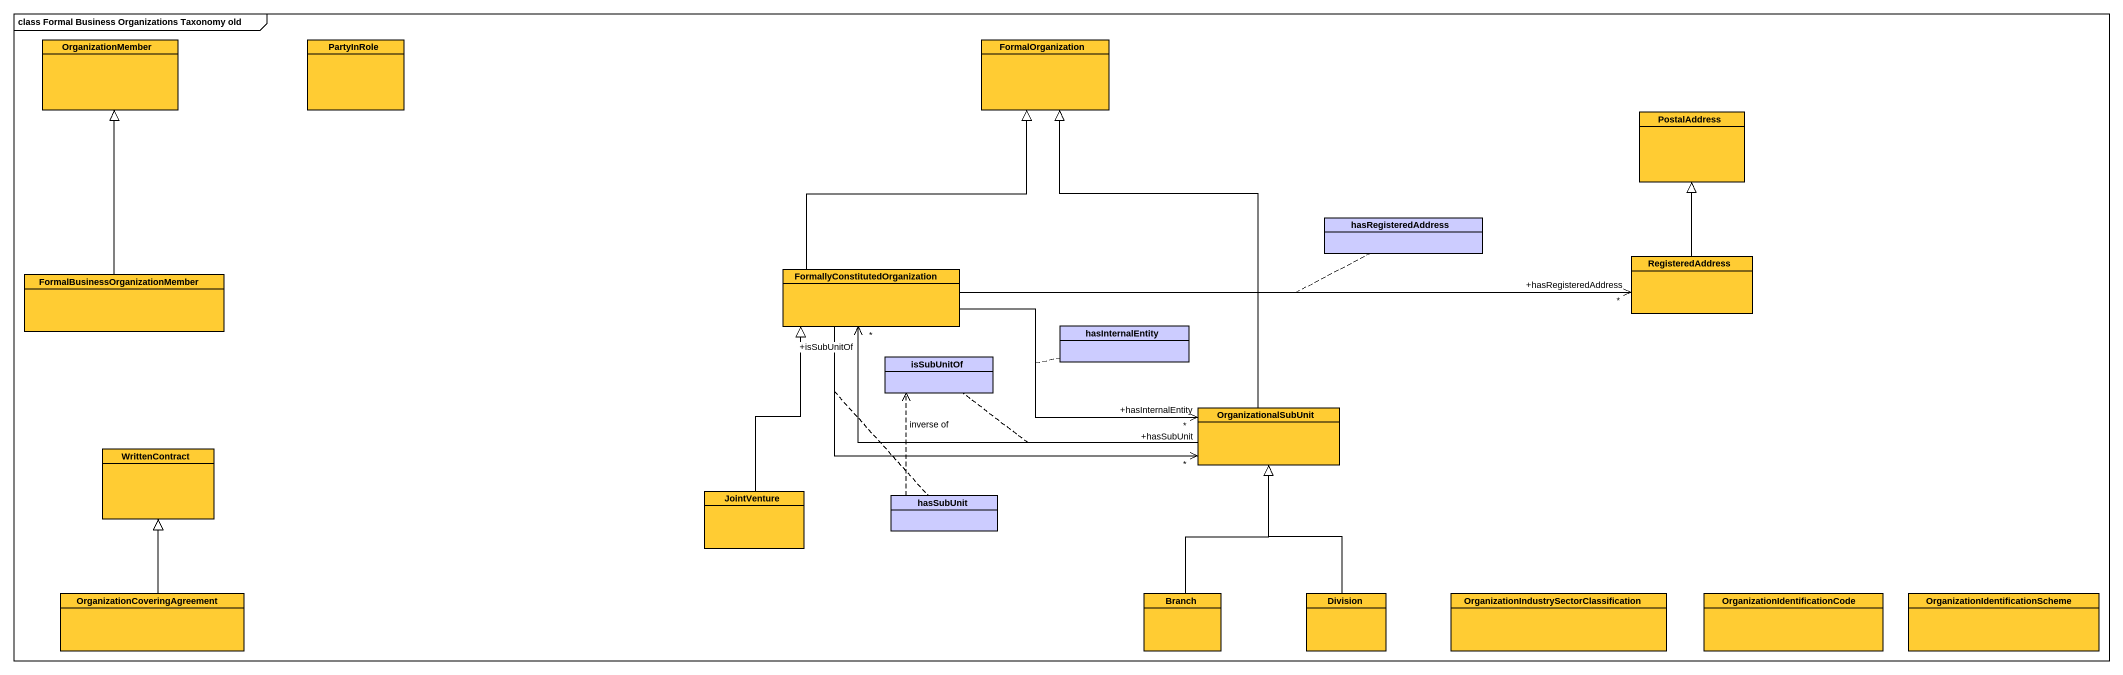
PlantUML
@startuml
mainframe class Formal Business Organizations Taxonomy old
hide circle
hide empty members
class OrganizationMember #FFCC33
class PartyInRole #FFCC33
class FormalOrganization #FFCC33
class PostalAddress #FFCC33
class hasRegisteredAddress #CCCCFF
class "FormallyConstitutedOrganization" as FormallyConstitutedOrganizat #FFCC33
class RegisteredAddress #FFCC33
class "FormalBusinessOrganizationMember" as FormalBusinessOrganizationMe #FFCC33
class hasInternalEntity #CCCCFF
class isSubUnitOf #CCCCFF
class OrganizationalSubUnit #FFCC33
class WrittenContract #FFCC33
class JointVenture #FFCC33
class hasSubUnit #CCCCFF
class "OrganizationCoveringAgreement" as OrganizationCoveringAgreemen #FFCC33
class Branch #FFCC33
class Division #FFCC33
class "OrganizationIndustrySectorClassification" as OrganizationIndustrySectorCl #FFCC33
class "OrganizationIdentificationCode" as OrganizationIdentificationCo #FFCC33
class "OrganizationIdentificationScheme" as OrganizationIdentificationSc #FFCC33
FormallyConstitutedOrganizat -up-|> FormalOrganization
FormallyConstitutedOrganizat -right-> "+hasRegisteredAddress\n*" RegisteredAddress
(FormallyConstitutedOrganizat, RegisteredAddress) .. hasRegisteredAddress
FormallyConstitutedOrganizat -right-> "+hasSubUnit\n*" OrganizationalSubUnit
(FormallyConstitutedOrganizat, OrganizationalSubUnit) .. hasSubUnit
FormallyConstitutedOrganizat -right-> "+hasInternalEntity\n*" OrganizationalSubUnit
(FormallyConstitutedOrganizat, OrganizationalSubUnit) .. hasInternalEntity
RegisteredAddress -up-|> PostalAddress
FormalBusinessOrganizationMe -up-|> OrganizationMember
OrganizationalSubUnit -up-|> FormalOrganization
OrganizationalSubUnit -left-> "+isSubUnitOf\n*" FormallyConstitutedOrganizat
(OrganizationalSubUnit, FormallyConstitutedOrganizat) .. isSubUnitOf
JointVenture -up-|> FormallyConstitutedOrganizat
hasSubUnit .up.> isSubUnitOf : inverse of
OrganizationCoveringAgreemen -up-|> WrittenContract
Branch -up-|> OrganizationalSubUnit
Division -up-|> OrganizationalSubUnit
@enduml
